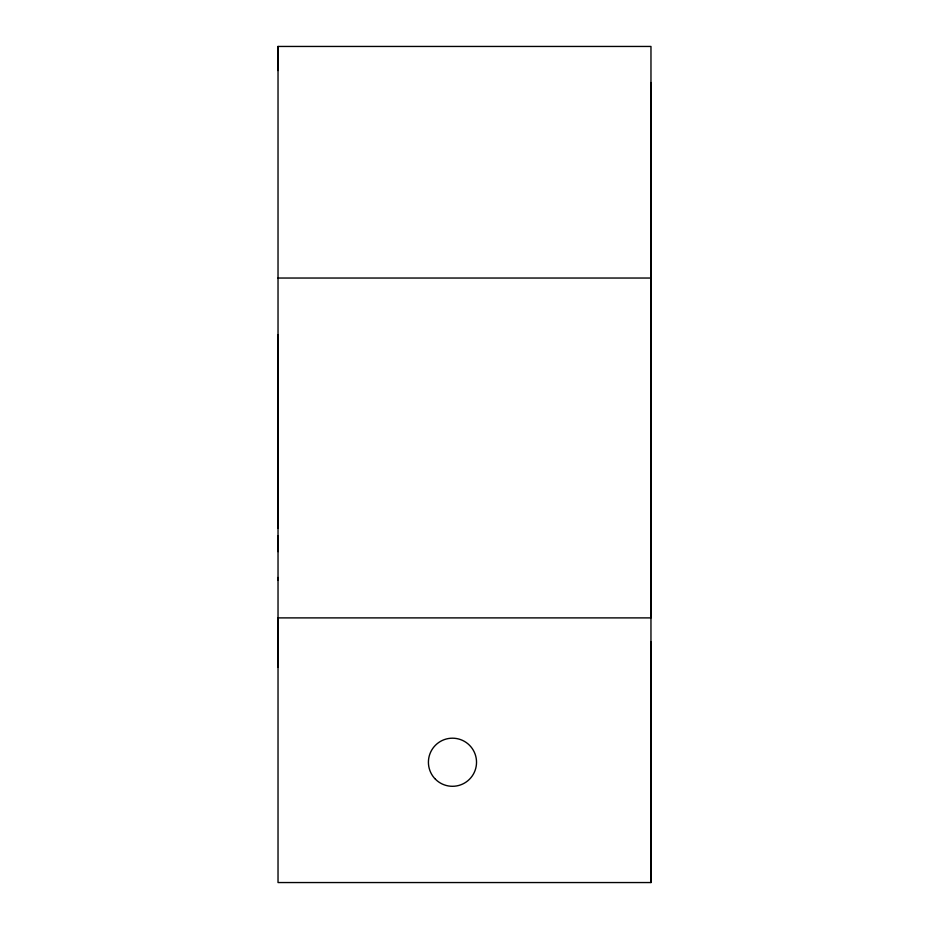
<?xml version="1.0" encoding="UTF-8"?>
<svg xmlns="http://www.w3.org/2000/svg" width="929" height="929" viewBox="0 0 929 929"><rect width="100%" height="100%" fill="white"/><g stroke="black" fill="none" stroke-linecap="round" stroke-linejoin="round"><path stroke-width="1.39" d="M278.026 667.208L278.026 617.89L650.962 617.89L650.962 82.542M278.026 580.335L278.026 577.49M278.026 551.629L278.026 535.615M278.026 528.229L278.026 46.45L650.974 46.45L650.962 882.55L278.026 882.55L278.026 334.579M278.026 278.038L650.962 278.038M650.962 370.648L650.962 371.333M650.962 464.709L650.962 465.499M650.962 641.951L650.962 882.55M278.026 46.45L278.026 70.511M435.457 779.257A24.061 24.061 0 0 0 475.706 768.48A24.061 24.061 0 0 0 446.245 739.008A24.061 24.061 0 0 0 435.457 779.257"/></g></svg>
